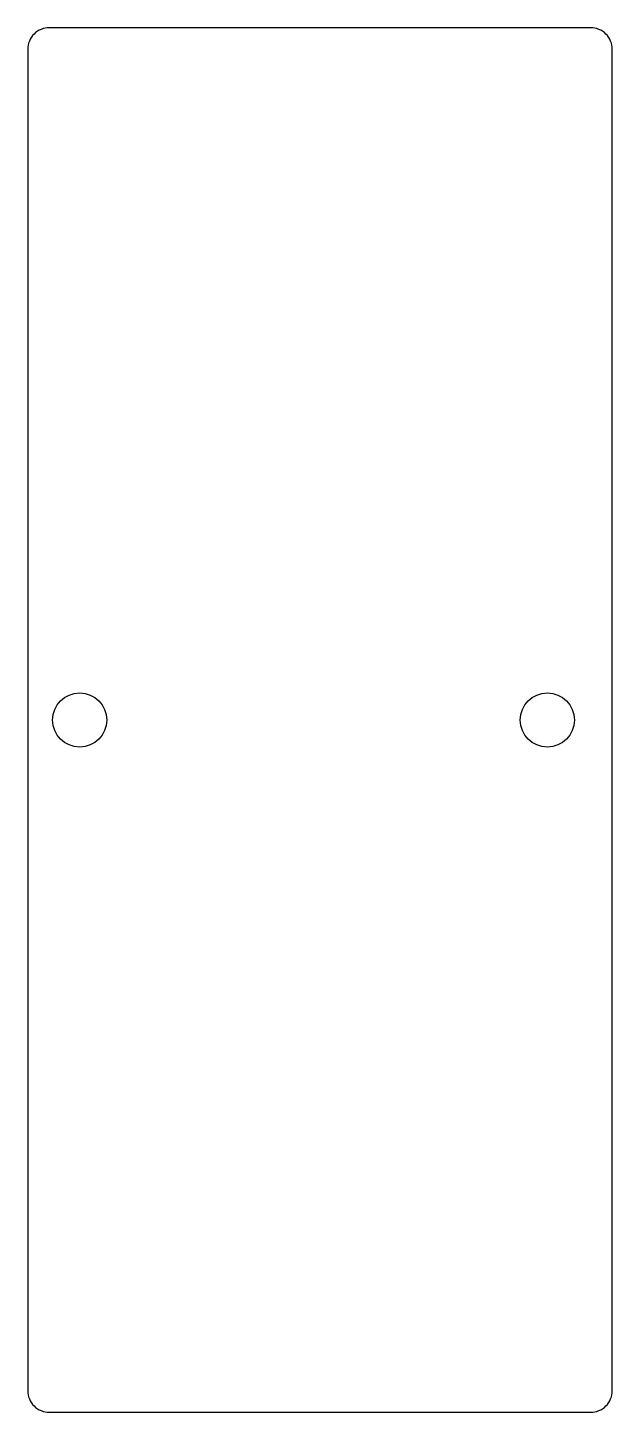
# Model space of a CAD drawing. Header units: millimetres. Extents: x -13.5 to 13.5, y -32 to 32.
import ezdxf

# ---------------------------------------------------------------- set-up
doc = ezdxf.new("R2010")
doc.units = ezdxf.units.MM

msp = doc.modelspace()

# ---------------------------------------------------------------- linework, layer by layer
msp.add_lwpolyline([(-13.5, -31, 0.414214), (-12.5, -32), (12.5, -32, 0.414214), (13.5, -31), (13.5, 31, 0.414214), (12.5, 32), (-12.5, 32, 0.414214), (-13.5, 31)], format="xyb", close=True)
for centre in [(-11.1, 0), (10.5, 0)]:
    msp.add_circle(centre, 1.25)

doc.saveas('drawing.dxf')
